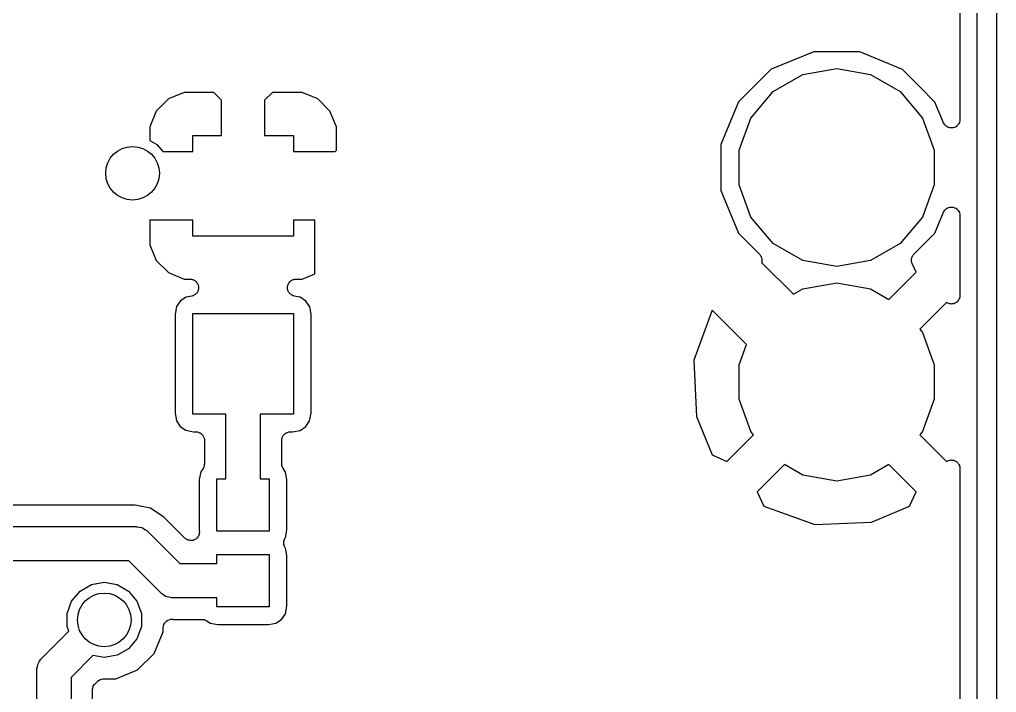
# Model space of a CAD drawing. Extents: x 25.3 to 49.5, y -85 to -25.3.
# Drawn here: x 37.91 to 49.48, y -48.64 to -40.67 of the extents above; entities that cross this region are included whole.
import ezdxf

# ---------------------------------------------------------------- set-up
doc = ezdxf.new("R2010")
doc.units = 0
doc.header["$MEASUREMENT"] = 0
doc.layers.add('BLACK', color=7, linetype='CONTINUOUS')

msp = doc.modelspace()

# ---------------------------------------------------------------- linework, layer by layer
at = {"layer": 'Black'}
for p, q in [((49.4792, -25.4), (49.4792, -84.836)), ((49.2506, -84.7217), (49.2506, -25.5143)), ((49.0474, -38.3626), (49.0474, -41.849)), ((47.3153, -41.0462), (46.811, -41.2545)), ((47.8609, -41.0466), (47.3153, -41.0462)), ((48.3649, -41.2559), (47.8609, -41.0466)), ((46.811, -41.2545), (46.6031, -41.462)), ((47.1858, -41.3159), (47.5869, -41.2451)), ((47.5869, -41.2451), (47.988, -41.3159)), ((48.5269, -41.4182), (48.3649, -41.2559)), ((46.833, -41.5195), (47.1858, -41.3159)), ((47.988, -41.3159), (48.3408, -41.5195)), ((39.8595, -41.529), (39.6727, -41.6063)), ((40.2105, -41.529), (39.8595, -41.529)), ((40.3034, -41.6219), (40.2105, -41.529)), ((40.9043, -41.529), (40.8114, -41.6219)), ((41.2553, -41.529), (40.9043, -41.529)), ((41.4421, -41.6063), (41.2553, -41.529)), ((46.6031, -41.462), (46.4248, -41.64)), ((46.5712, -41.8316), (46.833, -41.5195)), ((48.3408, -41.5195), (48.6026, -41.8316)), ((48.5764, -41.4678), (48.5269, -41.4182)), ((48.7504, -41.6421), (48.5764, -41.4678)), ((39.6727, -41.6063), (39.5298, -41.7492)), ((40.3034, -42.037), (40.3034, -41.6219)), ((40.8114, -41.6219), (40.8114, -42.037)), ((41.585, -41.7492), (41.4421, -41.6063)), ((46.4248, -41.64), (46.2155, -42.144)), ((48.8519, -41.8878), (48.7504, -41.6421)), ((39.5298, -41.7492), (39.4525, -41.936)), ((41.6623, -41.936), (41.585, -41.7492)), ((46.4319, -42.2143), (46.5712, -41.8316)), ((48.6026, -41.8316), (48.7419, -42.2143)), ((49.0427, -41.8796), (49.0417, -41.8816)), ((49.0447, -41.8643), (49.0427, -41.8796)), ((49.0474, -41.849), (49.0447, -41.8643)), ((39.4525, -41.936), (39.4525, -42.0964)), ((41.6623, -42.2119), (41.6623, -41.936)), ((48.8602, -41.9009), (48.8519, -41.8878)), ((48.868, -41.9143), (48.8602, -41.9009)), ((48.8697, -41.9157), (48.868, -41.9143)), ((48.8708, -41.9176), (48.8697, -41.9157)), ((48.8831, -41.927), (48.8708, -41.9176)), ((48.895, -41.937), (48.8831, -41.927)), ((48.8971, -41.9377), (48.895, -41.937)), ((48.8988, -41.9391), (48.8971, -41.9377)), ((48.9136, -41.9438), (48.8988, -41.9391)), ((48.9282, -41.9491), (48.9136, -41.9438)), ((48.9304, -41.9491), (48.9282, -41.9491)), ((48.9324, -41.9497), (48.9304, -41.9491)), ((48.9479, -41.9491), (48.9324, -41.9497)), ((48.9634, -41.9491), (48.9479, -41.9491)), ((48.9655, -41.9483), (48.9634, -41.9491)), ((48.9677, -41.9482), (48.9655, -41.9483)), ((48.982, -41.9423), (48.9677, -41.9482)), ((48.9966, -41.937), (48.982, -41.9423)), ((48.9983, -41.9356), (48.9966, -41.937)), ((49.0003, -41.9347), (48.9983, -41.9356)), ((49.0117, -41.9243), (49.0003, -41.9347)), ((49.0236, -41.9143), (49.0117, -41.9243)), ((49.0247, -41.9124), (49.0236, -41.9143)), ((49.0264, -41.9109), (49.0247, -41.9124)), ((49.0335, -41.8972), (49.0264, -41.9109)), ((49.0413, -41.8838), (49.0335, -41.8972)), ((49.0417, -41.8816), (49.0413, -41.8838)), ((39.4525, -42.0964), (39.5352, -42.1442)), ((39.9605, -42.2275), (39.9605, -42.037)), ((39.9605, -42.037), (40.3034, -42.037)), ((40.8114, -42.037), (41.1543, -42.037)), ((41.1543, -42.037), (41.1543, -42.2275)), ((39.5352, -42.1442), (39.6051, -42.2275)), ((41.6467, -42.2275), (41.6623, -42.2119)), ((46.2155, -42.144), (46.2151, -42.6896)), ((46.4319, -42.6217), (46.4319, -42.2143)), ((48.7419, -42.2143), (48.7419, -42.6217)), ((39.6051, -42.2275), (39.9605, -42.2275)), ((41.1543, -42.2275), (41.6467, -42.2275)), ((46.2151, -42.6896), (46.4234, -43.1939)), ((46.5712, -43.0044), (46.4319, -42.6217)), ((48.7419, -42.6217), (48.6026, -43.0044)), ((48.868, -42.9217), (48.8697, -42.9202)), ((48.8697, -42.9202), (48.871, -42.9183)), ((48.871, -42.9183), (48.8832, -42.9089)), ((48.8832, -42.9089), (48.895, -42.899)), ((48.895, -42.899), (48.8971, -42.8982)), ((48.8971, -42.8982), (48.899, -42.8968)), ((48.899, -42.8968), (48.9137, -42.8922)), ((48.9137, -42.8922), (48.9282, -42.8869)), ((48.9282, -42.8869), (48.9304, -42.8869)), ((48.9304, -42.8869), (48.9326, -42.8862)), ((48.9326, -42.8862), (48.948, -42.8869)), ((48.948, -42.8869), (48.9634, -42.8869)), ((48.9634, -42.8869), (48.9656, -42.8877)), ((48.9656, -42.8877), (48.9679, -42.8878)), ((48.9679, -42.8878), (48.9821, -42.8937)), ((48.9821, -42.8937), (48.9966, -42.899)), ((48.9966, -42.899), (48.9983, -42.9005)), ((48.9983, -42.9005), (49.0005, -42.9013)), ((49.0005, -42.9013), (49.0118, -42.9118)), ((49.0118, -42.9118), (49.0236, -42.9217)), ((46.833, -43.3165), (46.5712, -43.0044)), ((48.6026, -43.0044), (48.3408, -43.3165)), ((48.749, -43.196), (48.852, -42.948)), ((48.852, -42.948), (48.8603, -42.935)), ((48.8603, -42.935), (48.868, -42.9217)), ((49.0236, -42.9217), (49.0248, -42.9236)), ((49.0248, -42.9236), (49.0265, -42.9252)), ((49.0265, -42.9252), (49.0336, -42.9389)), ((49.0336, -42.9389), (49.0413, -42.9522)), ((49.0413, -42.9522), (49.0417, -42.9545)), ((49.0417, -42.9545), (49.0427, -42.9565)), ((49.0427, -42.9565), (49.0447, -42.9718)), ((49.0447, -42.9718), (49.0474, -42.987)), ((49.0474, -42.987), (49.0474, -43.9334)), ((39.9605, -43.0403), (39.4525, -43.0403)), ((39.4525, -43.0403), (39.4525, -43.3318)), ((39.9605, -43.2308), (39.9605, -43.0403)), ((41.4086, -43.0403), (41.1543, -43.0403)), ((41.1543, -43.0403), (41.1543, -43.2308)), ((41.4086, -43.6753), (41.4086, -43.0403)), ((41.1543, -43.2308), (39.9605, -43.2308)), ((46.4234, -43.1939), (46.672, -43.4429)), ((48.5019, -43.4427), (48.749, -43.196)), ((39.4525, -43.3318), (39.5298, -43.5186)), ((47.1858, -43.5201), (46.833, -43.3165)), ((48.3408, -43.3165), (47.988, -43.5201)), ((46.672, -43.4429), (46.6766, -43.4496)), ((46.6766, -43.4496), (46.6825, -43.4552)), ((46.6825, -43.4552), (46.6867, -43.4639)), ((46.6867, -43.4639), (46.6922, -43.4719)), ((46.6922, -43.4719), (46.6943, -43.4797)), ((46.6943, -43.4797), (46.6978, -43.487)), ((46.6978, -43.487), (46.6988, -43.4966)), ((46.6988, -43.4966), (46.7013, -43.506)), ((48.4724, -43.5056), (48.4749, -43.4964)), ((48.4749, -43.4964), (48.4759, -43.4868)), ((48.4759, -43.4868), (48.4795, -43.4795)), ((48.4795, -43.4795), (48.4816, -43.4716)), ((48.4816, -43.4716), (48.4871, -43.4637)), ((48.4871, -43.4637), (48.4913, -43.4551)), ((48.4913, -43.4551), (48.4972, -43.4494)), ((48.4972, -43.4494), (48.5019, -43.4427)), ((39.5298, -43.5186), (39.6727, -43.6615)), ((46.6982, -43.5411), (46.6981, -43.5413)), ((46.6981, -43.5413), (47.076, -43.9192)), ((46.6991, -43.5315), (46.6982, -43.5411)), ((46.7014, -43.5221), (46.6991, -43.5315)), ((46.7013, -43.506), (46.7006, -43.514)), ((46.7006, -43.514), (46.7014, -43.5221)), ((47.5869, -43.5909), (47.1858, -43.5201)), ((47.988, -43.5201), (47.5869, -43.5909)), ((48.4723, -43.5219), (48.4731, -43.5138)), ((48.4746, -43.5312), (48.4723, -43.5219)), ((48.4731, -43.5138), (48.4724, -43.5056)), ((48.4755, -43.5408), (48.4746, -43.5312)), ((48.4789, -43.5482), (48.4755, -43.5408)), ((48.4809, -43.5562), (48.4789, -43.5482)), ((48.5269, -43.6588), (48.4809, -43.5562)), ((39.6727, -43.6615), (39.8595, -43.7388)), ((41.2553, -43.7388), (41.4086, -43.6753)), ((48.2047, -43.981), (48.5269, -43.6588)), ((39.8595, -43.7388), (39.9297, -43.7388)), ((39.9297, -43.7388), (39.9376, -43.7402)), ((39.9376, -43.7402), (39.9457, -43.7401)), ((39.9457, -43.7401), (39.9549, -43.7432)), ((39.9549, -43.7432), (39.9645, -43.7449)), ((39.9645, -43.7449), (39.9714, -43.7489)), ((39.9714, -43.7489), (39.979, -43.7516)), ((39.979, -43.7516), (39.9866, -43.7577)), ((39.9866, -43.7577), (39.995, -43.7626)), ((39.995, -43.7626), (40.0002, -43.7687)), ((40.0002, -43.7687), (40.0064, -43.7738)), ((40.0064, -43.7738), (40.0114, -43.7821)), ((40.0114, -43.7821), (40.0177, -43.7896)), ((40.0177, -43.7896), (40.0205, -43.7971)), ((40.0205, -43.7971), (40.0246, -43.804)), ((40.0246, -43.804), (40.0264, -43.8136)), ((40.0264, -43.8136), (40.0298, -43.8228)), ((40.0298, -43.8228), (40.0298, -43.8308)), ((40.0298, -43.8308), (40.0313, -43.8387)), ((40.0313, -43.8387), (40.0298, -43.8483)), ((41.0825, -43.838), (41.084, -43.8305)), ((41.084, -43.848), (41.0825, -43.838)), ((41.084, -43.8228), (41.0875, -43.8133)), ((41.084, -43.8305), (41.084, -43.8228)), ((41.0875, -43.8133), (41.0894, -43.8034)), ((41.0894, -43.8034), (41.0934, -43.7968)), ((41.0934, -43.7968), (41.0961, -43.7896)), ((41.0961, -43.7896), (41.1026, -43.7819)), ((41.1026, -43.7819), (41.1078, -43.7733)), ((41.1078, -43.7733), (41.1138, -43.7685)), ((41.1138, -43.7685), (41.1188, -43.7626)), ((41.1188, -43.7626), (41.1275, -43.7575)), ((41.1275, -43.7575), (41.1353, -43.7512)), ((41.1353, -43.7512), (41.1426, -43.7488)), ((41.1426, -43.7488), (41.1493, -43.7449)), ((41.1493, -43.7449), (41.1592, -43.7432)), ((41.1592, -43.7432), (41.1688, -43.74)), ((41.1688, -43.74), (41.1765, -43.7401)), ((41.1765, -43.7401), (41.1841, -43.7388)), ((41.1841, -43.7388), (41.2553, -43.7388)), ((47.1858, -43.8559), (47.5869, -43.7851)), ((47.5869, -43.7851), (47.988, -43.8559)), ((39.8833, -43.9529), (39.8149, -43.9978)), ((39.9491, -43.9401), (39.8833, -43.9529)), ((39.9566, -43.9373), (39.9491, -43.9401)), ((39.9645, -43.9359), (39.9566, -43.9373)), ((39.9729, -43.931), (39.9645, -43.9359)), ((39.982, -43.9275), (39.9729, -43.931)), ((39.9881, -43.9222), (39.982, -43.9275)), ((39.995, -43.9182), (39.9881, -43.9222)), ((40.0013, -43.9108), (39.995, -43.9182)), ((40.0087, -43.9044), (40.0013, -43.9108)), ((40.0126, -43.8973), (40.0087, -43.9044)), ((40.0177, -43.8912), (40.0126, -43.8973)), ((40.021, -43.882), (40.0177, -43.8912)), ((40.0258, -43.8735), (40.021, -43.882)), ((40.027, -43.8656), (40.0258, -43.8735)), ((40.0298, -43.858), (40.027, -43.8656)), ((40.0298, -43.8483), (40.0298, -43.858)), ((41.084, -43.858), (41.084, -43.848)), ((41.0867, -43.8653), (41.084, -43.858)), ((41.0878, -43.8729), (41.0867, -43.8653)), ((41.0926, -43.8817), (41.0878, -43.8729)), ((41.0961, -43.8912), (41.0926, -43.8817)), ((41.101, -43.8971), (41.0961, -43.8912)), ((41.1047, -43.9039), (41.101, -43.8971)), ((41.1123, -43.9105), (41.1047, -43.9039)), ((41.1188, -43.9182), (41.1123, -43.9105)), ((41.1254, -43.9221), (41.1188, -43.9182)), ((41.1312, -43.9272), (41.1254, -43.9221)), ((41.1406, -43.9308), (41.1312, -43.9272)), ((41.1493, -43.9359), (41.1406, -43.9308)), ((41.1569, -43.9372), (41.1493, -43.9359)), ((41.1641, -43.94), (41.1569, -43.9372)), ((41.2342, -43.9541), (41.1641, -43.94)), ((41.3017, -43.9996), (41.2342, -43.9541)), ((47.076, -43.9192), (47.1858, -43.8559)), ((47.988, -43.8559), (48.2047, -43.981)), ((49.0443, -43.9582), (49.0422, -43.963)), ((49.0452, -43.9457), (49.0443, -43.9582)), ((49.0474, -43.9334), (49.0452, -43.9457)), ((39.7694, -44.0653), (39.7513, -44.1553)), ((39.8149, -43.9978), (39.7694, -44.0653)), ((41.3466, -44.068), (41.3017, -43.9996)), ((41.3635, -44.155), (41.3466, -44.068)), ((48.8861, -44.018), (48.5707, -44.3335)), ((48.9042, -44.0261), (48.8861, -44.018)), ((48.9164, -44.0291), (48.9042, -44.0261)), ((48.9282, -44.0334), (48.9164, -44.0291)), ((48.9334, -44.0334), (48.9282, -44.0334)), ((48.9384, -44.0347), (48.9334, -44.0334)), ((48.9509, -44.0334), (48.9384, -44.0347)), ((48.9634, -44.0334), (48.9509, -44.0334)), ((48.9684, -44.0316), (48.9634, -44.0334)), ((48.9735, -44.0311), (48.9684, -44.0316)), ((48.9848, -44.0256), (48.9735, -44.0311)), ((48.9966, -44.0214), (48.9848, -44.0256)), ((49.0006, -44.018), (48.9966, -44.0214)), ((49.0053, -44.0157), (49.0006, -44.018)), ((49.014, -44.0067), (49.0053, -44.0157)), ((49.0236, -43.9987), (49.014, -44.0067)), ((49.0262, -43.9942), (49.0236, -43.9987)), ((49.0299, -43.9904), (49.0262, -43.9942)), ((49.035, -43.979), (49.0299, -43.9904)), ((49.0413, -43.9681), (49.035, -43.979)), ((49.0422, -43.963), (49.0413, -43.9681)), ((39.7513, -44.1553), (39.7513, -45.3292)), ((39.9605, -45.339), (39.9605, -44.1452)), ((39.9605, -44.1452), (41.1543, -44.1452)), ((41.1543, -44.1452), (41.1543, -45.339)), ((41.3635, -45.3289), (41.3635, -44.155)), ((46.1128, -44.1054), (45.8972, -44.7001)), ((46.5199, -44.5125), (46.1128, -44.1054)), ((48.5707, -44.3335), (48.6026, -44.3716)), ((48.6026, -44.3716), (48.7419, -44.7543)), ((46.4319, -44.7543), (46.5199, -44.5125)), ((45.8972, -44.7001), (45.9273, -45.3687)), ((46.4319, -45.1617), (46.4319, -44.7543)), ((48.7419, -44.7543), (48.7419, -45.1617)), ((46.5712, -45.5444), (46.4319, -45.1617)), ((48.7419, -45.1617), (48.6026, -45.5444)), ((39.7513, -45.3292), (39.7682, -45.4162)), ((40.3542, -45.339), (39.9605, -45.339)), ((40.3542, -46.1035), (40.3542, -45.339)), ((41.1543, -45.339), (40.7606, -45.339)), ((40.7606, -45.339), (40.7606, -46.1035)), ((41.3454, -45.4189), (41.3635, -45.3289)), ((39.7682, -45.4162), (39.8131, -45.4846)), ((41.2999, -45.4864), (41.3454, -45.4189)), ((45.9273, -45.3687), (46.1143, -45.8203)), ((39.8131, -45.4846), (39.8806, -45.5301)), ((39.8806, -45.5301), (39.9706, -45.5482)), ((39.9706, -45.5482), (39.9986, -45.5482)), ((39.9986, -45.5482), (40.0074, -45.5497)), ((40.0074, -45.5497), (40.0162, -45.5497)), ((40.0162, -45.5497), (40.0246, -45.5528)), ((40.0246, -45.5528), (40.0333, -45.5543)), ((40.0333, -45.5543), (40.041, -45.5587)), ((40.041, -45.5587), (40.0494, -45.5618)), ((40.0494, -45.5618), (40.0562, -45.5675)), ((40.0562, -45.5675), (40.0639, -45.5719)), ((40.0639, -45.5719), (40.0696, -45.5787)), ((40.0696, -45.5787), (40.0764, -45.5845)), ((41.0384, -45.5845), (41.0452, -45.5787)), ((41.0452, -45.5787), (41.0509, -45.5719)), ((41.0509, -45.5719), (41.0586, -45.5675)), ((41.0586, -45.5675), (41.0654, -45.5618)), ((41.0654, -45.5618), (41.0738, -45.5587)), ((41.0738, -45.5587), (41.0815, -45.5543)), ((41.0815, -45.5543), (41.0902, -45.5528)), ((41.0902, -45.5528), (41.0986, -45.5497)), ((41.0986, -45.5497), (41.1074, -45.5497)), ((41.1074, -45.5497), (41.1162, -45.5482)), ((41.1162, -45.5482), (41.1445, -45.5482)), ((41.1445, -45.5482), (41.2315, -45.5313)), ((41.2315, -45.5313), (41.2999, -45.4864)), ((46.6031, -45.5825), (46.5712, -45.5444)), ((48.6026, -45.5444), (48.5707, -45.5825)), ((40.0764, -45.5845), (40.0809, -45.5922)), ((40.0809, -45.5922), (40.0866, -45.599)), ((40.0866, -45.599), (40.0896, -45.6073)), ((40.0896, -45.6073), (40.0941, -45.615)), ((40.0941, -45.615), (40.0956, -45.6238)), ((40.0956, -45.6238), (40.0987, -45.6321)), ((40.0987, -45.6321), (40.0987, -45.641)), ((40.0987, -45.641), (40.1002, -45.6498)), ((40.1002, -45.6498), (40.1002, -45.9277)), ((41.0146, -45.6498), (41.0161, -45.641)), ((41.0146, -45.9275), (41.0146, -45.6498)), ((41.0161, -45.6321), (41.0192, -45.6238)), ((41.0161, -45.641), (41.0161, -45.6321)), ((41.0192, -45.6238), (41.0207, -45.615)), ((41.0207, -45.615), (41.0252, -45.6073)), ((41.0252, -45.6073), (41.0282, -45.599)), ((41.0282, -45.599), (41.0339, -45.5922)), ((41.0339, -45.5922), (41.0384, -45.5845)), ((46.2877, -45.898), (46.6031, -45.5825)), ((48.5707, -45.5825), (48.8861, -45.898)), ((40.1002, -45.9277), (40.098, -45.9399)), ((41.0166, -45.9391), (41.0146, -45.9275)), ((46.1143, -45.8203), (46.2877, -45.898)), ((48.8861, -45.898), (48.9042, -45.8899)), ((48.9042, -45.8899), (48.9164, -45.8869)), ((48.9164, -45.8869), (48.9282, -45.8826)), ((48.9282, -45.8826), (48.9334, -45.8826)), ((48.9334, -45.8826), (48.9384, -45.8813)), ((48.9384, -45.8813), (48.9509, -45.8826)), ((48.9509, -45.8826), (48.9634, -45.8826)), ((48.9634, -45.8826), (48.9684, -45.8844)), ((48.9684, -45.8844), (48.9735, -45.8849)), ((48.9735, -45.8849), (48.9848, -45.8903)), ((48.9848, -45.8903), (48.9966, -45.8946)), ((48.9966, -45.8946), (49.0006, -45.898)), ((49.0006, -45.898), (49.0053, -45.9003)), ((49.0053, -45.9003), (49.014, -45.9093)), ((49.014, -45.9093), (49.0236, -45.9173)), ((49.0236, -45.9173), (49.0262, -45.9218)), ((49.0262, -45.9218), (49.0299, -45.9256)), ((49.0299, -45.9256), (49.035, -45.937)), ((40.0564, -46.0237), (40.0383, -46.1136)), ((40.0828, -45.9845), (40.0564, -46.0237)), ((40.0879, -45.9732), (40.0828, -45.9845)), ((40.0941, -45.9624), (40.0879, -45.9732)), ((40.095, -45.9572), (40.0941, -45.9624)), ((40.0972, -45.9523), (40.095, -45.9572)), ((40.098, -45.9399), (40.0972, -45.9523)), ((41.0173, -45.9509), (41.0166, -45.9391)), ((41.0197, -45.9564), (41.0173, -45.9509)), ((41.0207, -45.9622), (41.0197, -45.9564)), ((41.0266, -45.9724), (41.0207, -45.9622)), ((41.0313, -45.9833), (41.0266, -45.9724)), ((41.0596, -46.0263), (41.0313, -45.9833)), ((41.0765, -46.1133), (41.0596, -46.0263)), ((46.9691, -45.935), (46.6469, -46.2572)), ((47.1858, -46.0601), (46.9691, -45.935)), ((48.2047, -45.935), (47.988, -46.0601)), ((48.5269, -46.2572), (48.2047, -45.935)), ((49.035, -45.937), (49.0413, -45.9479)), ((49.0413, -45.9479), (49.0422, -45.953)), ((49.0422, -45.953), (49.0443, -45.9578)), ((49.0443, -45.9578), (49.0452, -45.9703)), ((49.0452, -45.9703), (49.0474, -45.9826)), ((49.0474, -45.9826), (49.0474, -49.469)), ((40.0383, -46.1136), (40.0383, -46.7135)), ((40.2475, -46.7233), (40.2475, -46.1035)), ((40.2475, -46.1035), (40.3542, -46.1035)), ((40.7606, -46.1035), (40.8673, -46.1035)), ((40.8673, -46.1035), (40.8673, -46.7233)), ((41.0765, -46.7132), (41.0765, -46.1133)), ((47.5869, -46.1309), (47.1858, -46.0601)), ((47.988, -46.0601), (47.5869, -46.1309)), ((46.6469, -46.2572), (46.7235, -46.4282)), ((48.4492, -46.4306), (48.5269, -46.2572)), ((39.2774, -46.4167), (37.7619, -46.4167)), ((39.4616, -46.4533), (39.2774, -46.4167)), ((39.6178, -46.5577), (39.4616, -46.4533)), ((46.7235, -46.4282), (47.329, -46.6477)), ((47.9976, -46.6176), (48.4492, -46.4306)), ((39.8672, -46.8072), (39.6178, -46.5577)), ((47.329, -46.6477), (47.9976, -46.6176)), ((37.6146, -46.6707), (39.2874, -46.6707)), ((39.2874, -46.6707), (39.2962, -46.6723)), ((39.2962, -46.6723), (39.3051, -46.6715)), ((39.3051, -46.6715), (39.3307, -46.6783)), ((39.3307, -46.6783), (39.3569, -46.683)), ((39.3569, -46.683), (39.3646, -46.6874)), ((39.3646, -46.6874), (39.3733, -46.6897)), ((39.3733, -46.6897), (39.395, -46.705)), ((39.395, -46.705), (39.418, -46.7182)), ((39.418, -46.7182), (39.4238, -46.7251)), ((39.4238, -46.7251), (39.4311, -46.7302)), ((39.4311, -46.7302), (39.8103, -47.1094)), ((40.0383, -46.7135), (40.0388, -46.716)), ((40.0388, -46.716), (40.0389, -46.7213)), ((40.0389, -46.7213), (40.0403, -46.7265)), ((40.0403, -46.7265), (40.0392, -46.7388)), ((40.0392, -46.7388), (40.0394, -46.7513)), ((40.8673, -46.7233), (40.2475, -46.7233)), ((41.0584, -46.8032), (41.0765, -46.7132)), ((39.8716, -46.8102), (39.8672, -46.8072)), ((39.8751, -46.8143), (39.8716, -46.8102)), ((39.886, -46.8203), (39.8751, -46.8143)), ((39.8961, -46.8274), (39.886, -46.8203)), ((39.9013, -46.8288), (39.8961, -46.8274)), ((39.906, -46.8314), (39.9013, -46.8288)), ((39.9182, -46.8333), (39.906, -46.8314)), ((39.9302, -46.8365), (39.9182, -46.8333)), ((39.9355, -46.8361), (39.9302, -46.8365)), ((39.9408, -46.8369), (39.9355, -46.8361)), ((39.953, -46.8345), (39.9408, -46.8369)), ((39.9654, -46.8335), (39.953, -46.8345)), ((39.9702, -46.8312), (39.9654, -46.8335)), ((39.9755, -46.8302), (39.9702, -46.8312)), ((39.9861, -46.8238), (39.9755, -46.8302)), ((39.9974, -46.8185), (39.9861, -46.8238)), ((40.0011, -46.8148), (39.9974, -46.8185)), ((40.0057, -46.812), (40.0011, -46.8148)), ((40.0135, -46.8024), (40.0057, -46.812)), ((40.0223, -46.7936), (40.0135, -46.8024)), ((40.0246, -46.7888), (40.0223, -46.7936)), ((40.0279, -46.7846), (40.0246, -46.7888)), ((40.032, -46.7729), (40.0279, -46.7846)), ((40.0372, -46.7616), (40.032, -46.7729)), ((40.0377, -46.7563), (40.0372, -46.7616)), ((40.0394, -46.7513), (40.0377, -46.7563)), ((41.0394, -46.8515), (41.0413, -46.8453)), ((41.0401, -46.8628), (41.0394, -46.8515)), ((41.0413, -46.8453), (41.0418, -46.8388)), ((41.0418, -46.8388), (41.0463, -46.8285)), ((41.0463, -46.8285), (41.0496, -46.8177)), ((41.0496, -46.8177), (41.0535, -46.8125)), ((41.0535, -46.8125), (41.0561, -46.8066)), ((41.0561, -46.8066), (41.0584, -46.8032)), ((41.0393, -46.874), (41.0401, -46.8628)), ((41.0411, -46.8803), (41.0393, -46.874)), ((41.0415, -46.8868), (41.0411, -46.8803)), ((41.0459, -46.8971), (41.0415, -46.8868)), ((41.049, -46.9079), (41.0459, -46.8971)), ((41.0528, -46.9132), (41.049, -46.9079)), ((41.0554, -46.9192), (41.0528, -46.9132)), ((41.0596, -46.9255), (41.0554, -46.9192)), ((41.0765, -47.0125), (41.0596, -46.9255)), ((39.2032, -47.0771), (37.6764, -47.0771)), ((39.5824, -47.4563), (39.2032, -47.0771)), ((40.2475, -47.1094), (40.2475, -47.0027)), ((40.2475, -47.0027), (40.8673, -47.0027)), ((40.8673, -47.0027), (40.8673, -47.6225)), ((41.0765, -47.6124), (41.0765, -47.0125)), ((39.8103, -47.1094), (40.2475, -47.1094)), ((38.6269, -47.4341), (38.7611, -47.3566)), ((38.7611, -47.3566), (38.9137, -47.3297)), ((38.9137, -47.3297), (39.0663, -47.3566)), ((39.0663, -47.3566), (39.2005, -47.4341)), ((38.5273, -47.5528), (38.6269, -47.4341)), ((39.2005, -47.4341), (39.3001, -47.5528)), ((39.5897, -47.4614), (39.5824, -47.4563)), ((39.5955, -47.4683), (39.5897, -47.4614)), ((39.6185, -47.4815), (39.5955, -47.4683)), ((39.6402, -47.4968), (39.6185, -47.4815)), ((39.6489, -47.4991), (39.6402, -47.4968)), ((39.6566, -47.5035), (39.6489, -47.4991)), ((39.6828, -47.5082), (39.6566, -47.5035)), ((39.7084, -47.515), (39.6828, -47.5082)), ((39.7173, -47.5142), (39.7084, -47.515)), ((39.7261, -47.5158), (39.7173, -47.5142)), ((40.2475, -47.5158), (39.7261, -47.5158)), ((40.2475, -47.6225), (40.2475, -47.5158)), ((38.4743, -47.6984), (38.5273, -47.5528)), ((39.3001, -47.5528), (39.3531, -47.6984)), ((40.8673, -47.6225), (40.2475, -47.6225)), ((41.0584, -47.7023), (41.0765, -47.6124)), ((38.4743, -47.8534), (38.4743, -47.6984)), ((39.3531, -47.6984), (39.3531, -47.8534)), ((39.663, -47.7809), (39.664, -47.7805)), ((39.664, -47.7805), (39.6649, -47.7799)), ((39.6649, -47.7799), (39.6806, -47.7745)), ((39.6806, -47.7745), (39.6962, -47.7689)), ((39.6962, -47.7689), (39.6972, -47.7689)), ((39.6972, -47.7689), (39.6983, -47.7685)), ((39.6983, -47.7685), (39.7149, -47.7689)), ((39.7149, -47.7689), (39.7314, -47.7689)), ((39.7314, -47.7689), (39.7325, -47.7693)), ((39.7325, -47.7693), (39.7335, -47.7693)), ((39.7335, -47.7693), (39.7361, -47.7698)), ((39.7361, -47.7698), (40.0717, -47.7698)), ((40.0717, -47.7698), (40.0839, -47.772)), ((40.0839, -47.772), (40.0963, -47.7728)), ((40.0963, -47.7728), (40.1012, -47.775)), ((40.1012, -47.775), (40.1064, -47.7759)), ((40.1064, -47.7759), (40.1172, -47.7821)), ((40.9445, -47.8148), (41.0128, -47.7699)), ((41.0128, -47.7699), (41.0584, -47.7023)), ((38.4942, -47.9081), (38.4743, -47.8534)), ((39.3531, -47.8534), (39.3001, -47.999)), ((39.6121, -47.8667), (39.6154, -47.8505)), ((39.6123, -47.8678), (39.6121, -47.8667)), ((39.6121, -47.8688), (39.6123, -47.8678)), ((39.6121, -47.9154), (39.6121, -47.8688)), ((39.6154, -47.8505), (39.6183, -47.8341)), ((39.6183, -47.8341), (39.6188, -47.8332)), ((39.6188, -47.8332), (39.619, -47.8321)), ((39.619, -47.8321), (39.6276, -47.8179)), ((39.6276, -47.8179), (39.6359, -47.8036)), ((39.6359, -47.8036), (39.6368, -47.8029)), ((39.6368, -47.8029), (39.6373, -47.8019)), ((39.6373, -47.8019), (39.6503, -47.7916)), ((39.6503, -47.7916), (39.663, -47.7809)), ((40.1172, -47.7821), (40.1285, -47.7872)), ((40.1285, -47.7872), (40.1676, -47.8136)), ((40.1676, -47.8136), (40.2576, -47.8316)), ((40.2576, -47.8316), (40.8575, -47.8316)), ((40.8575, -47.8316), (40.9445, -47.8148)), ((38.1734, -48.2288), (38.4942, -47.9081)), ((39.3001, -47.999), (39.2005, -48.1177)), ((39.5055, -48.1721), (39.6121, -47.9154)), ((39.2005, -48.1177), (39.0663, -48.1952)), ((38.1482, -48.2649), (38.1614, -48.2419)), ((38.1614, -48.2419), (38.1683, -48.2361)), ((38.1683, -48.2361), (38.1734, -48.2288)), ((38.7787, -48.1983), (38.5203, -48.4567)), ((38.9137, -48.2221), (38.7787, -48.1983)), ((39.0663, -48.1952), (38.9137, -48.2221)), ((39.3089, -48.3684), (39.5055, -48.1721)), ((38.1147, -48.3548), (38.1215, -48.3292)), ((38.1155, -48.3637), (38.1147, -48.3548)), ((38.1215, -48.3292), (38.1262, -48.303)), ((38.1262, -48.303), (38.1306, -48.2953)), ((38.1306, -48.2953), (38.1329, -48.2866)), ((38.1329, -48.2866), (38.1482, -48.2649)), ((38.1139, -48.3725), (38.1155, -48.3637)), ((38.1139, -54.0456), (38.1139, -48.3725)), ((38.5203, -48.4567), (38.5203, -53.9614)), ((38.8995, -48.4752), (38.904, -48.4744)), ((38.904, -48.4744), (39.052, -48.4745)), ((39.052, -48.4745), (39.3089, -48.3684)), ((38.7747, -48.5951), (38.7781, -48.5823)), ((38.7781, -48.5823), (38.7804, -48.5692)), ((38.7804, -48.5692), (38.7827, -48.5653)), ((38.7827, -48.5653), (38.7838, -48.561)), ((38.7838, -48.561), (38.7914, -48.5501)), ((38.7914, -48.5501), (38.7981, -48.5387)), ((38.7981, -48.5387), (38.8015, -48.5358)), ((38.8015, -48.5358), (38.8041, -48.5321)), ((38.8041, -48.5321), (38.832, -48.5042)), ((38.832, -48.5042), (38.8357, -48.5016)), ((38.8357, -48.5016), (38.8386, -48.4981)), ((38.8386, -48.4981), (38.8501, -48.4915)), ((38.8501, -48.4915), (38.8609, -48.4839)), ((38.8609, -48.4839), (38.8653, -48.4827)), ((38.8653, -48.4827), (38.8692, -48.4805)), ((38.8692, -48.4805), (38.8822, -48.4782)), ((38.8822, -48.4782), (38.895, -48.4748)), ((38.895, -48.4748), (38.8995, -48.4752)), ((38.7743, -48.604), (38.7751, -48.5996)), ((38.7743, -53.8141), (38.7743, -48.604)), ((38.7751, -48.5996), (38.7747, -48.5951))]:
    msp.add_line(p, q, dxfattribs=at)
for centre in [(39.2484, -42.486), (38.9137, -47.7759)]:
    msp.add_circle(centre, 0.3175, dxfattribs=at)

doc.saveas('drawing.dxf')
